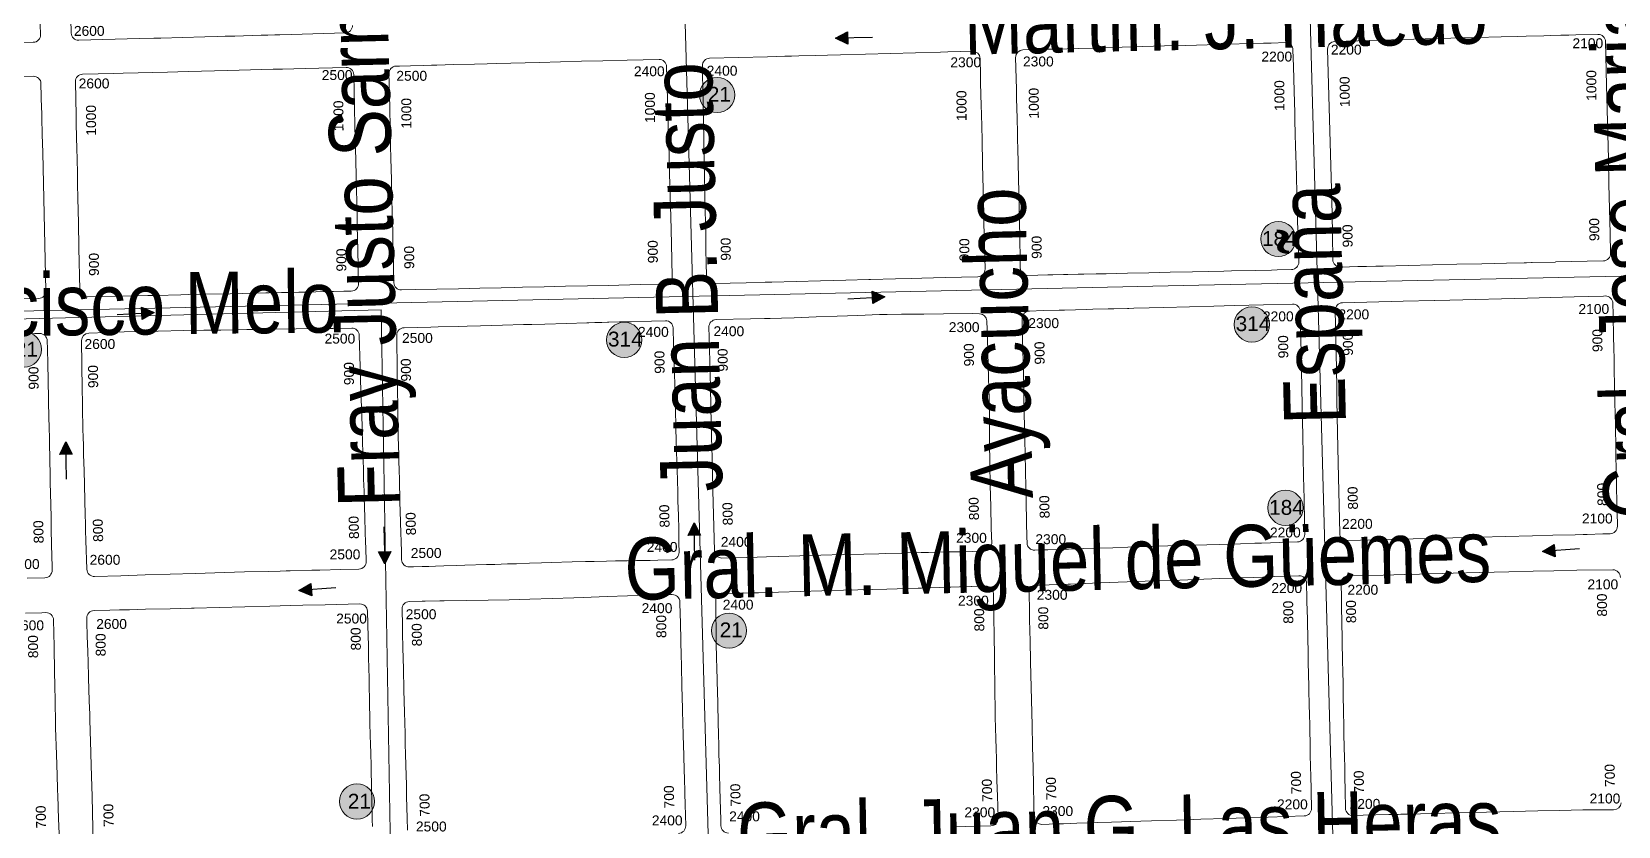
# Model space of a CAD drawing. Header units: millimetres. Extents: x 11558 to 23675, y 49449 to 61482.
# Drawn here: x 18272 to 18914, y 54186 to 54507 of the extents above; entities that cross this region are included whole.
import ezdxf

# ---------------------------------------------------------------- set-up
doc = ezdxf.new("R2010")
doc.units = ezdxf.units.MM
for name, color, linetype in [('0. plano base - nombres calles', 22, 'Continuous'), ('0. Plano Base - PLANO', 254, 'Continuous'), ('0. Plano base - sentido calles', 253, 'Continuous'), ('7. puesta en valor CC la lucila', 212, 'Continuous'), ('numeración', 7, 'Continuous')]:
    doc.layers.add(name, color=color, linetype=linetype)
for name, color, linetype, true_color in [('Linea 184 IDA', 7, 'Continuous', 0x3d3d3d), ('Linea 21 IDA Ramal F', 7, 'Continuous', 0x001861), ('Linea 21 REGRESO Ramal F', 7, 'Continuous', 0x0a47ff), ('Linea 314 REGRESO', 7, 'Continuous', 0xe00000)]:
    doc.layers.add(name, color=color, linetype=linetype, true_color=true_color)
doc.layers.get('7. puesta en valor CC la lucila').off()
doc.styles.get("Standard").update_dxf_attribs({"font": 'arial.ttf'})

# ---------------------------------------------------------------- blocks, each defined once
blk = doc.blocks.new('MANZANAS')
at = {"layer": '0. Plano Base - PLANO', "color": 0, "linetype": 'Continuous', "lineweight": 5}
for points in [[(5638752.48, 6178102.8), (5638747.63, 6178111.78), (5638743.74, 6178118.99), (5638738.89, 6178127.88), (5638711.4, 6178177.34, -0.412692), (5638712.55, 6178181.42), (5638724.62, 6178188.21), (5638748.4, 6178201.4), (5638753.58, 6178204.27), (5638762.48, 6178209.2), (5638771.32, 6178214.08), (5638776.98, 6178217.21), (5638780.25, 6178219.01), (5638786.44, 6178222.43), (5638788.72, 6178223.69), (5638792.4, 6178225.72), (5638795.32, 6178227.33), (5638797.72, 6178228.66), (5638805.6, 6178233.01, -0.414738), (5638809.68, 6178231.83), (5638818.18, 6178216.38), (5638822.9, 6178207.8), (5638832.54, 6178190.27), (5638837.45, 6178181.35), (5638842.23, 6178172.66), (5638847.04, 6178163.91), (5638850.91, 6178156.87, -0.414326), (5638849.73, 6178152.79), (5638843.97, 6178149.63), (5638832.85, 6178143.52), (5638832.71, 6178143.44), (5638824.49, 6178138.92), (5638824.22, 6178138.78), (5638822.54, 6178137.85), (5638821.66, 6178137.37), (5638815.46, 6178133.96), (5638806.64, 6178129.12), (5638797.79, 6178124.25), (5638789.19, 6178119.52), (5638780.57, 6178114.79), (5638771.78, 6178109.96), (5638769.1, 6178108.49), (5638765.77, 6178106.66), (5638762.72, 6178104.98), (5638759.78, 6178103.36), (5638756.57, 6178101.6, -0.416397)], [(5638641.96, 6178041.61), (5638639.97, 6178045.44), (5638636.72, 6178051.36), (5638636.05, 6178052.57), (5638630.21, 6178063.21), (5638624.6, 6178073.43), (5638618.71, 6178084.15), (5638617.2, 6178086.91), (5638615.71, 6178089.62), (5638612.97, 6178094.62), (5638608.98, 6178101.87), (5638607.29, 6178104.97), (5638601.11, 6178116.21, -0.412739), (5638602.29, 6178120.27), (5638607.68, 6178123.27), (5638610.61, 6178124.9), (5638613.72, 6178126.63), (5638622.03, 6178131.24), (5638627.08, 6178134.05), (5638629.52, 6178135.41), (5638637.4, 6178139.78), (5638644.61, 6178143.79), (5638652.29, 6178148.06), (5638659.87, 6178152.27), (5638667.42, 6178156.46), (5638675.12, 6178160.74), (5638682.5, 6178164.84), (5638687.3, 6178167.51), (5638690, 6178169.01), (5638695.04, 6178171.81, -0.414421), (5638699.12, 6178170.64), (5638702.38, 6178164.77), (5638707.19, 6178156.09), (5638711.46, 6178148.4), (5638712.93, 6178145.74), (5638715.58, 6178140.96), (5638718.09, 6178136.45), (5638719.73, 6178133.48), (5638723.91, 6178125.95), (5638724.89, 6178124.19), (5638726.34, 6178121.57), (5638728.18, 6178118.25), (5638732.26, 6178110.9), (5638737.27, 6178101.87), (5638738.73, 6178099.24), (5638740.72, 6178095.66, -0.415779), (5638739.53, 6178091.57), (5638734.5, 6178088.82), (5638732.4, 6178087.67), (5638726.73, 6178084.56), (5638718.31, 6178079.94), (5638715.52, 6178078.42), (5638704.42, 6178072.34), (5638696.47, 6178067.98), (5638689, 6178063.89), (5638681.39, 6178059.72), (5638673.81, 6178055.57), (5638670.29, 6178053.64), (5638665.91, 6178051.24), (5638663.94, 6178050.16), (5638660.28, 6178048.15), (5638658.69, 6178047.29), (5638654.87, 6178045.19), (5638653.15, 6178044.25), (5638646.06, 6178040.37, -0.420682)], [(5638902.99, 6178056.21), (5638900.4, 6178054.77), (5638894.88, 6178051.71), (5638893.41, 6178050.91), (5638890.61, 6178049.36), (5638882.75, 6178045.01), (5638875.51, 6178041.01), (5638865.93, 6178035.71), (5638856.62, 6178030.56), (5638810.02, 6178004.79, -0.415917), (5638805.93, 6178005.98), (5638795.12, 6178025.8), (5638786.44, 6178041.72), (5638780.17, 6178053.2), (5638777.83, 6178057.5), (5638774.06, 6178064.41), (5638762.78, 6178085.09, -0.412531), (5638763.96, 6178089.15), (5638785.46, 6178101.04), (5638785.51, 6178101.07), (5638796.48, 6178107.13), (5638796.53, 6178107.16), (5638801.92, 6178110.14), (5638829.39, 6178125.32), (5638837.66, 6178129.9), (5638845.9, 6178134.46), (5638856.27, 6178140.19), (5638856.98, 6178140.58, -0.416011), (5638861.06, 6178139.39), (5638861.13, 6178139.26), (5638863.15, 6178135.55), (5638867.83, 6178126.97), (5638869.45, 6178123.99), (5638872.13, 6178119.07), (5638873.64, 6178116.3), (5638874.53, 6178114.66), (5638876.35, 6178111.33), (5638880.51, 6178103.7), (5638882.17, 6178100.65), (5638884.88, 6178095.67), (5638889.01, 6178088.09), (5638890.64, 6178085.11), (5638893.05, 6178080.68), (5638895.24, 6178076.66), (5638897.37, 6178072.75), (5638898.7, 6178070.31), (5638900, 6178067.93), (5638901.4, 6178065.37), (5638904.17, 6178060.27, -0.412523)], [(5638628.38, 6178030.6), (5638616.76, 6178024.17), (5638608.55, 6178019.63), (5638604.84, 6178017.57), (5638599.23, 6178014.47), (5638590.44, 6178009.61), (5638589.87, 6178009.29), (5638581.66, 6178004.74), (5638572.7, 6177999.79), (5638564.11, 6177995.03), (5638555.54, 6177990.29), (5638553.15, 6177988.97), (5638546.45, 6177985.26), (5638535.07, 6177978.97, -0.41635), (5638530.98, 6177980.16), (5638530.36, 6177981.3), (5638528.91, 6177983.98), (5638528.02, 6177985.6), (5638526.29, 6177988.78), (5638523.7, 6177993.55), (5638523.22, 6177994.43), (5638520.33, 6177999.75), (5638518.55, 6178003.02), (5638515.48, 6178008.67), (5638510.75, 6178017.37), (5638505.76, 6178026.53), (5638504.57, 6178028.73), (5638501.06, 6178035.18), (5638499.86, 6178037.38), (5638497.98, 6178040.84), (5638496.25, 6178044.01), (5638495.06, 6178046.21), (5638491.71, 6178052.37), (5638490.34, 6178054.88, -0.411961), (5638491.52, 6178058.94), (5638512.02, 6178070.3), (5638518.05, 6178073.64), (5638520.47, 6178074.98), (5638523.09, 6178076.44), (5638528.89, 6178079.65), (5638533.14, 6178082), (5638537.75, 6178084.56), (5638564.28, 6178099.26), (5638573.13, 6178104.16), (5638575.76, 6178105.62), (5638584.43, 6178110.42, -0.415058), (5638588.52, 6178109.25), (5638591.82, 6178103.24), (5638593.32, 6178100.52), (5638597.65, 6178092.65), (5638599.36, 6178089.54), (5638604.28, 6178080.61), (5638609.17, 6178071.71), (5638613.96, 6178063), (5638618.81, 6178054.2), (5638620.56, 6178051.01), (5638629.56, 6178034.67, -0.413544)], [(5638792.43, 6177995.05), (5638779.75, 6177987.96), (5638777.32, 6177986.6), (5638772.3, 6177983.78), (5638764.75, 6177979.56), (5638756.13, 6177974.73), (5638746.71, 6177969.46), (5638732.6, 6177961.55), (5638727.3, 6177958.58), (5638722.23, 6177955.74), (5638716.76, 6177952.68), (5638714.68, 6177951.52), (5638711.61, 6177949.8), (5638708.35, 6177947.98), (5638704.28, 6177945.7), (5638702.62, 6177944.77), (5638699.69, 6177943.13, -0.417061), (5638695.6, 6177944.3), (5638694.5, 6177946.32), (5638691.59, 6177951.63), (5638687.48, 6177959.13), (5638686.56, 6177960.81), (5638682.11, 6177968.95), (5638677.89, 6177976.66), (5638676.2, 6177979.74), (5638675.7, 6177980.65), (5638673.92, 6177983.92), (5638669.57, 6177991.87), (5638667.7, 6177995.27), (5638665.49, 6177999.32), (5638662.59, 6178004.61), (5638660.56, 6178008.32), (5638658.03, 6178012.96), (5638656.17, 6178016.35), (5638652.21, 6178023.59), (5638652.08, 6178023.83, -0.412765), (5638653.26, 6178027.89), (5638658.07, 6178030.56), (5638663.76, 6178033.71), (5638665.62, 6178034.74), (5638673.41, 6178039.05), (5638675.68, 6178040.31), (5638681.1, 6178043.31), (5638683.09, 6178044.41), (5638687.96, 6178047.11), (5638688.37, 6178047.33), (5638690.19, 6178048.34), (5638695.65, 6178051.37), (5638700.79, 6178054.21), (5638709.82, 6178059.21), (5638718.49, 6178064.02), (5638725.76, 6178068.04), (5638746.32, 6178079.42, -0.415989), (5638750.4, 6178078.24), (5638758.59, 6178063.23), (5638761.49, 6178057.92), (5638765.53, 6178050.53), (5638768.33, 6178045.39), (5638769.9, 6178042.52), (5638772.01, 6178038.66), (5638774.25, 6178034.55), (5638778.37, 6178027.01), (5638778.73, 6178026.34), (5638782.32, 6178019.76), (5638782.55, 6178019.34), (5638784.45, 6178015.86), (5638786.76, 6178011.63), (5638787.4, 6178010.46), (5638793.59, 6177999.11, -0.411051)], [(5638477.63, 6178047.95), (5638483.96, 6178036.53), (5638489.6, 6178026.36), (5638491.15, 6178023.56), (5638495.06, 6178016.52), (5638501.24, 6178005.38), (5638507.05, 6177994.9), (5638512.37, 6177985.3), (5638518.78, 6177973.74, -0.415677), (5638517.6, 6177969.66), (5638508.87, 6177964.88), (5638497.43, 6177958.61), (5638490.05, 6177954.56), (5638482.35, 6177950.34), (5638474.71, 6177946.16), (5638467.08, 6177941.98), (5638464.31, 6177940.46), (5638459.53, 6177937.84), (5638451.88, 6177933.65), (5638448.31, 6177931.69), (5638444.34, 6177929.51), (5638436.73, 6177925.35), (5638429.27, 6177921.26), (5638424.17, 6177918.46, -0.413686), (5638420.1, 6177919.65), (5638418, 6177923.47), (5638416.41, 6177926.35), (5638414.72, 6177929.42), (5638413.73, 6177931.22), (5638412.57, 6177933.32), (5638409.99, 6177938.02), (5638408.35, 6177941), (5638405.96, 6177945.33), (5638404.17, 6177948.58), (5638400.02, 6177956.14), (5638395.93, 6177963.57), (5638393.4, 6177968.17), (5638391.7, 6177971.25), (5638388.28, 6177977.48), (5638387.62, 6177978.67), (5638386.09, 6177981.45), (5638383.58, 6177986.01), (5638381.08, 6177990.56), (5638379.38, 6177993.65, -0.413658), (5638380.56, 6177997.72), (5638381.74, 6177998.38), (5638385.63, 6178000.52), (5638390.22, 6178003.06), (5638393.12, 6178004.66), (5638394.96, 6178005.68), (5638400.86, 6178008.94), (5638408.22, 6178013.01), (5638412.76, 6178015.52), (5638416.03, 6178017.33), (5638431.28, 6178025.76), (5638438.68, 6178029.85), (5638446.15, 6178033.98), (5638453.73, 6178038.17), (5638462.26, 6178042.88), (5638473.55, 6178049.12, -0.413821)], [(5638681.86, 6177933.43), (5638673.6, 6177928.88), (5638669.09, 6177926.4), (5638662.06, 6177922.52), (5638659.41, 6177921.06), (5638654.36, 6177918.28), (5638654.25, 6177918.22), (5638646.83, 6177914.13), (5638644.41, 6177912.8), (5638639.18, 6177909.91), (5638631.81, 6177905.82), (5638623.96, 6177901.45), (5638616.57, 6177897.33), (5638608.85, 6177893.03), (5638604.76, 6177890.76), (5638601.48, 6177888.94), (5638597.83, 6177886.92), (5638589.02, 6177882.04, -0.415198), (5638584.94, 6177883.22), (5638573.21, 6177904.58), (5638569.6, 6177911.14), (5638569.34, 6177911.6), (5638566.48, 6177916.79), (5638565.13, 6177919.23), (5638557.06, 6177933.85), (5638556.95, 6177934.05), (5638552.86, 6177941.46), (5638550.88, 6177945.05), (5638549.15, 6177948.18), (5638548.46, 6177949.44), (5638545.24, 6177955.27), (5638541.33, 6177962.34, -0.414921), (5638542.52, 6177966.42), (5638554.65, 6177973.08), (5638559.72, 6177975.87), (5638561.43, 6177976.82), (5638561.7, 6177976.97), (5638565.72, 6177979.18), (5638570.14, 6177981.62), (5638577.91, 6177986.02), (5638585.27, 6177990.2), (5638592.6, 6177994.37), (5638600.23, 6177998.69), (5638602.88, 6178000.13), (5638607.97, 6178002.87), (5638615.99, 6178007.14), (5638623, 6178010.88), (5638633.29, 6178016.37), (5638635.81, 6178017.59), (5638635.89, 6178017.63, -0.397396), (5638639.82, 6178016.4), (5638639.84, 6178016.36), (5638643.18, 6178010.41), (5638646.12, 6178005.18), (5638651.03, 6177996.43), (5638655.17, 6177988.83), (5638659.27, 6177981.2), (5638663.36, 6177973.59), (5638667.53, 6177965.84), (5638671.71, 6177958.06), (5638675.82, 6177950.57), (5638680.05, 6177942.92), (5638683.04, 6177937.51, -0.414442)], [(5638308.75, 6177858.64), (5638300.71, 6177873.37), (5638300.65, 6177873.47), (5638295.8, 6177882.34), (5638291.05, 6177891.03), (5638288.31, 6177896.04), (5638286.29, 6177899.75), (5638283.34, 6177905.13), (5638281.53, 6177908.46), (5638276.67, 6177917.35), (5638275, 6177920.41), (5638268.47, 6177932.35, -0.412816), (5638269.65, 6177936.42), (5638280.65, 6177942.5), (5638283.92, 6177944.31), (5638289.3, 6177947.28), (5638299.63, 6177952.99), (5638307.02, 6177957.08), (5638321.04, 6177964.83), (5638337.03, 6177973.66), (5638340.3, 6177975.47), (5638348.36, 6177979.92), (5638362.85, 6177987.94, -0.414482), (5638366.93, 6177986.76), (5638373.64, 6177974.6), (5638379.64, 6177963.68), (5638381.2, 6177960.84), (5638389.16, 6177946.34), (5638391.92, 6177941.31), (5638392.54, 6177940.16), (5638394.64, 6177936.34), (5638396.83, 6177932.35), (5638398.27, 6177929.72), (5638399.02, 6177928.35), (5638399.42, 6177927.62), (5638400.37, 6177925.88), (5638400.72, 6177925.26), (5638404.65, 6177918.1), (5638407.56, 6177912.78, -0.41432), (5638406.37, 6177908.71), (5638403.75, 6177907.27), (5638400.04, 6177905.24), (5638399.9, 6177905.16), (5638399.17, 6177904.76), (5638398.92, 6177904.63), (5638396.62, 6177903.37), (5638390.98, 6177900.27), (5638389.64, 6177899.54), (5638387.77, 6177898.52), (5638384.58, 6177896.77), (5638381.62, 6177895.15), (5638377.22, 6177892.73), (5638376.11, 6177892.13), (5638363.49, 6177885.21), (5638354.75, 6177880.42), (5638348.75, 6177877.14), (5638345.97, 6177875.62), (5638337.1, 6177870.75), (5638334.29, 6177869.21), (5638329.1, 6177866.37), (5638328.51, 6177866.04), (5638312.83, 6177857.45, -0.414503)], [(5638749.27, 6177847.29), (5638747.58, 6177850.36), (5638746.74, 6177851.88), (5638743.22, 6177858.3), (5638742.13, 6177860.28), (5638740.41, 6177863.42), (5638739.58, 6177864.93), (5638735.58, 6177872.22), (5638735.43, 6177872.48), (5638731.46, 6177879.72), (5638719.03, 6177902.38), (5638714.86, 6177909.96), (5638713.17, 6177913.04), (5638710.69, 6177917.56), (5638709.14, 6177920.39), (5638705.64, 6177926.77, -0.410282), (5638706.79, 6177930.83), (5638708.54, 6177931.82), (5638711.39, 6177933.44), (5638715.6, 6177935.82), (5638718.01, 6177937.19), (5638718.86, 6177937.67), (5638724.2, 6177940.69), (5638726.55, 6177942.02), (5638732.48, 6177945.38), (5638738.82, 6177948.98), (5638745.07, 6177952.52), (5638754.45, 6177957.83), (5638762.96, 6177962.65), (5638771.42, 6177967.44), (5638776.32, 6177970.22), (5638779.09, 6177971.79), (5638783.16, 6177974.09), (5638786.46, 6177975.96), (5638790.52, 6177978.27), (5638799.21, 6177983.17, -0.418034), (5638803.32, 6177982), (5638806.31, 6177976.53), (5638806.88, 6177975.49), (5638810.33, 6177969.19), (5638810.65, 6177968.61), (5638814.22, 6177962.08), (5638814.59, 6177961.42), (5638816.24, 6177958.4), (5638818.73, 6177953.85), (5638823.31, 6177945.49), (5638827.73, 6177937.41), (5638828.07, 6177936.79), (5638831.65, 6177930.24), (5638832.05, 6177929.51), (5638832.45, 6177928.79), (5638833.94, 6177926.07), (5638836.25, 6177921.84), (5638839.38, 6177916.12), (5638840.44, 6177914.19), (5638847.06, 6177902.09, -0.411066), (5638845.89, 6177898.04), (5638839.58, 6177894.49), (5638833.13, 6177890.88), (5638825.46, 6177886.58), (5638818.21, 6177882.51), (5638809.46, 6177877.6), (5638806.83, 6177876.13), (5638800.83, 6177872.76), (5638792.02, 6177867.81), (5638784.5, 6177863.6), (5638781.39, 6177861.85), (5638777.87, 6177859.88), (5638773.1, 6177857.2), (5638765.65, 6177853.02), (5638760.99, 6177850.41), (5638760.88, 6177850.35), (5638758.52, 6177849.02), (5638753.37, 6177846.13, -0.415933)], [(5638480.03, 6177821.39), (5638478.58, 6177820.58, -0.415013), (5638474.49, 6177821.74), (5638472.87, 6177824.66), (5638467.21, 6177834.83), (5638467.05, 6177835.12), (5638463.04, 6177842.33), (5638458.78, 6177850.01), (5638456.85, 6177853.47), (5638455.19, 6177856.46), (5638454.6, 6177857.52), (5638453.98, 6177858.63), (5638453.9, 6177858.78), (5638450.33, 6177865.21), (5638446.08, 6177873.11), (5638443.68, 6177877.57), (5638442.17, 6177880.39), (5638438.15, 6177887.87), (5638435.58, 6177892.66), (5638435.08, 6177893.59), (5638433.81, 6177895.93), (5638430.9, 6177901.34, -0.411419), (5638432.11, 6177905.39), (5638441.65, 6177910.63), (5638444.22, 6177912.04), (5638451.41, 6177916.02), (5638454.52, 6177917.74), (5638459.13, 6177920.3), (5638466.94, 6177924.64), (5638474.41, 6177928.78), (5638477.12, 6177930.29), (5638477.32, 6177930.4), (5638481.95, 6177932.97), (5638489.6, 6177937.21), (5638496.75, 6177941.18), (5638497.43, 6177941.56), (5638499.63, 6177942.78), (5638502.05, 6177944.12), (5638504.06, 6177945.23), (5638504.56, 6177945.51), (5638508.29, 6177947.58), (5638509.1, 6177948.03), (5638509.29, 6177948.14), (5638512.39, 6177949.85), (5638519.57, 6177953.84), (5638524.55, 6177956.61, -0.413908), (5638528.63, 6177955.44), (5638531.88, 6177949.6), (5638533.37, 6177946.93), (5638535.84, 6177942.48), (5638537.33, 6177939.81), (5638540.09, 6177934.83), (5638541.51, 6177932.28), (5638544.33, 6177927.22), (5638548.39, 6177919.93), (5638552.91, 6177911.78), (5638556.86, 6177904.7), (5638558.29, 6177902.12), (5638561.15, 6177896.97), (5638562.64, 6177894.29), (5638565.43, 6177889.29), (5638568.23, 6177884.13), (5638570.76, 6177879.46), (5638572.59, 6177876.07, -0.413657), (5638571.39, 6177872.01), (5638566.41, 6177869.3), (5638563.75, 6177867.86), (5638558.88, 6177865.22), (5638555.54, 6177863.4), (5638551.34, 6177861.12), (5638548.24, 6177859.43), (5638543.81, 6177857.03), (5638540.78, 6177855.36), (5638536.06, 6177852.74), (5638528.61, 6177848.58), (5638525.18, 6177846.65), (5638520.94, 6177844.28), (5638516.4, 6177841.74), (5638513.25, 6177839.98), (5638508.7, 6177837.43), (5638505.87, 6177835.85), (5638498.18, 6177831.55), (5638495.39, 6177829.99), (5638490.8, 6177827.42), (5638487.84, 6177825.76), (5638485.43, 6177824.41), (5638483.17, 6177823.15)], [(5638460.91, 6177810.48), (5638454.44, 6177806.9), (5638447.07, 6177802.83), (5638444.24, 6177801.27), (5638436.57, 6177797.03), (5638435.1, 6177796.22), (5638433.04, 6177795.08), (5638428.91, 6177792.79), (5638420.36, 6177788.06), (5638402.96, 6177778.35), (5638394.21, 6177773.47), (5638385.39, 6177768.54), (5638376.77, 6177763.73), (5638367.46, 6177758.54, -0.413656), (5638363.38, 6177759.69), (5638357.66, 6177769.89), (5638355.71, 6177773.36), (5638354.34, 6177775.8), (5638354.31, 6177775.86), (5638352.64, 6177778.84), (5638349.77, 6177784), (5638346.77, 6177789.46), (5638343.93, 6177794.63), (5638340.88, 6177800.16), (5638340.19, 6177801.43), (5638338.44, 6177804.61), (5638338.09, 6177805.24), (5638332.42, 6177815.56), (5638330.74, 6177818.63), (5638328.17, 6177823.34), (5638318.89, 6177840.68, -0.407099), (5638320.05, 6177844.7), (5638332.56, 6177851.8), (5638344.56, 6177858.36), (5638353.7, 6177863.32), (5638360.86, 6177867.2), (5638366.84, 6177870.42), (5638376.06, 6177875.39), (5638376.34, 6177875.54), (5638381.03, 6177878.07), (5638384.33, 6177879.84), (5638393.66, 6177884.87), (5638401.28, 6177888.98), (5638406.71, 6177891.9), (5638413.41, 6177895.51, -0.409475), (5638417.45, 6177894.33), (5638423.62, 6177883.3), (5638424.28, 6177882.12), (5638424.7, 6177881.37), (5638425.22, 6177880.44), (5638426.51, 6177878.13), (5638429.49, 6177872.81), (5638430.67, 6177870.69), (5638431.08, 6177869.96), (5638435.55, 6177861.98), (5638439.19, 6177855.47), (5638439.84, 6177854.31), (5638444.09, 6177846.7), (5638445.86, 6177843.55), (5638448.24, 6177839.29), (5638449.42, 6177837.19), (5638453.4, 6177830.07), (5638456.31, 6177824.86), (5638458.31, 6177821.29), (5638459.39, 6177819.36), (5638462.07, 6177814.57, -0.41573)]]:
    blk.add_lwpolyline(points, format="xyb", close=True, dxfattribs=at)
for points in [[(5638357.31, 6178004.2, -0.413418), (5638356.14, 6178000.12), (5638337.18, 6177989.6), (5638333, 6177987.28), (5638331.3, 6177986.34), (5638328.77, 6177984.93), (5638327.53, 6177984.24), (5638326.41, 6177983.62), (5638317.14, 6177978.48), (5638313.68, 6177976.56), (5638310.83, 6177974.97), (5638306.47, 6177972.55), (5638298.56, 6177968.16), (5638290.91, 6177963.92), (5638288.45, 6177962.55), (5638283.31, 6177959.7), (5638261.96, 6177947.85, -0.414145), (5638257.88, 6177949.01), (5638252.17, 6177959.29)], [(5638957.02, 6177961.79, -0.400902), (5638955.68, 6177957.86), (5638944.64, 6177952.13), (5638936.34, 6177947.55), (5638928.73, 6177943.36), (5638920, 6177938.55), (5638910.58, 6177933.36), (5638890.95, 6177922.54), (5638883.45, 6177918.4), (5638880.24, 6177916.64), (5638879.3, 6177916.12), (5638875.98, 6177914.29), (5638866.84, 6177909.25), (5638863.28, 6177907.29, -0.415779), (5638859.2, 6177908.49), (5638858.49, 6177909.79), (5638856.57, 6177913.31), (5638852.37, 6177921.03), (5638852, 6177921.72), (5638848.6, 6177927.97), (5638848.16, 6177928.77), (5638844.11, 6177936.22), (5638839.74, 6177944.25), (5638838.12, 6177947.22), (5638837.43, 6177948.49), (5638835.35, 6177952.32), (5638832.63, 6177957.32), (5638830.95, 6177960.4), (5638826.89, 6177967.86), (5638822.8, 6177975.38), (5638820.81, 6177979.04), (5638818.54, 6177983.21), (5638815.78, 6177988.28, -0.412482), (5638816.96, 6177992.34), (5638823.11, 6177995.73), (5638829.31, 6177999.15), (5638836.86, 6178003.32), (5638842.15, 6178006.24), (5638844.51, 6178007.55), (5638850.16, 6178010.66), (5638854.08, 6178012.83), (5638863.38, 6178017.96), (5638873.71, 6178023.66), (5638882.39, 6178028.45), (5638889.7, 6178032.49), (5638897.77, 6178036.94), (5638910.69, 6178043.8, -0.42318), (5638914.79, 6178042.48)], [(5638215.61, 6177988.52, -0.738947), (5638221.23, 6177989.65), (5638223.7, 6177985.11), (5638229.87, 6177973.74), (5638235.19, 6177964.01), (5638236.4, 6177961.85), (5638239.7, 6177955.95), (5638241.14, 6177953.41), (5638247.18, 6177942.77, -0.417667), (5638246.02, 6177938.66), (5638237.19, 6177933.78)], [(5638242.29, 6177920.91), (5638252.34, 6177926.5, -0.415455), (5638256.43, 6177925.33), (5638261.44, 6177916.25), (5638261.9, 6177915.41), (5638261.93, 6177915.35), (5638263.77, 6177912.02), (5638265.72, 6177908.49), (5638266.4, 6177907.24), (5638269.88, 6177900.94), (5638296.82, 6177851.91, -0.416364), (5638295.62, 6177847.82), (5638277, 6177837.77)], [(5638642.57, 6177784.65, -0.413228), (5638638.5, 6177785.83), (5638637.89, 6177786.94), (5638637.32, 6177787.97), (5638635.32, 6177791.58), (5638631.19, 6177799.06), (5638628.32, 6177804.24), (5638627.02, 6177806.61), (5638624.6, 6177810.97), (5638622.82, 6177814.19), (5638620.6, 6177818.21), (5638620.24, 6177818.87), (5638618.65, 6177821.74), (5638614.42, 6177829.42), (5638610.3, 6177836.91), (5638607.39, 6177842.19), (5638606.06, 6177844.6), (5638602.57, 6177851.02), (5638602.35, 6177851.42), (5638601.03, 6177853.85), (5638599.53, 6177856.6), (5638598.12, 6177859.23), (5638597.69, 6177860.02), (5638595.99, 6177863.2), (5638595.54, 6177864.04), (5638594.79, 6177865.44, -0.412234), (5638595.99, 6177869.49), (5638597.27, 6177870.18), (5638601.14, 6177872.3), (5638606.69, 6177875.37), (5638608.53, 6177876.4), (5638615.6, 6177880.33), (5638630.98, 6177888.89), (5638634.02, 6177890.58), (5638638.63, 6177893.14), (5638653.87, 6177901.62), (5638657.61, 6177903.7), (5638661.45, 6177905.84), (5638665, 6177907.81), (5638666.14, 6177908.45), (5638668.79, 6177909.92), (5638676.05, 6177913.96), (5638676.55, 6177914.24), (5638679.57, 6177915.92), (5638683.7, 6177918.22), (5638683.79, 6177918.27), (5638688.88, 6177921.1, -0.417977), (5638692.98, 6177919.9), (5638698.4, 6177909.87), (5638700.18, 6177906.56), (5638701.65, 6177903.83), (5638704.4, 6177898.73), (5638708.34, 6177891.39), (5638708.97, 6177890.22), (5638712.5, 6177883.65), (5638714.31, 6177880.26), (5638716.67, 6177875.88), (5638720.82, 6177868.33), (5638722.87, 6177864.66), (5638724.8, 6177861.2), (5638724.89, 6177861.04), (5638726.37, 6177858.38), (5638728.99, 6177853.68), (5638732.24, 6177847.84), (5638734.09, 6177844.52), (5638736.49, 6177840.22, -0.415082), (5638735.32, 6177836.13), (5638729.98, 6177833.18), (5638722.94, 6177829.28)], [(5638526.98, 6177725.87), (5638524.64, 6177730.1), (5638520.36, 6177737.84), (5638518.04, 6177742.03), (5638516.3, 6177745.17), (5638512.17, 6177752.66), (5638510.06, 6177756.46), (5638508.04, 6177760.12), (5638503.89, 6177767.63), (5638499.6, 6177775.43), (5638495.43, 6177783.02), (5638491.36, 6177790.42), (5638488.52, 6177795.6), (5638486.99, 6177798.38), (5638483.83, 6177804.13, -0.413313), (5638485.01, 6177808.2), (5638489.58, 6177810.73), (5638490.52, 6177811.25), (5638490.64, 6177811.31), (5638495.75, 6177814.15), (5638497.38, 6177814.96), (5638513.07, 6177823.36), (5638520.52, 6177827.45), (5638527.83, 6177831.47), (5638535.67, 6177835.89), (5638543.25, 6177840.19), (5638546.61, 6177842.09), (5638555.05, 6177846.88), (5638569.4, 6177854.94), (5638570.95, 6177855.79), (5638574.26, 6177857.61), (5638577.47, 6177859.37), (5638578.04, 6177859.68, -0.413812), (5638582.11, 6177858.5), (5638582.43, 6177857.92), (5638586.28, 6177850.9), (5638592.83, 6177838.99), (5638594.14, 6177836.62), (5638595.47, 6177834.19), (5638597.7, 6177830.14), (5638601.55, 6177823.15), (5638602.1, 6177822.15), (5638602.25, 6177821.89), (5638603.25, 6177820.09), (5638605.81, 6177815.48), (5638607.95, 6177811.63), (5638608.31, 6177810.97), (5638609.97, 6177807.97), (5638612.22, 6177803.93), (5638612.62, 6177803.21), (5638614.55, 6177799.73), (5638617.08, 6177795.17), (5638618.77, 6177792.12), (5638620.2, 6177789.55), (5638621.05, 6177788.01), (5638621.75, 6177786.75), (5638625.89, 6177779.3, -0.412339), (5638624.73, 6177775.23)], [(5638294.96, 6177831.26), (5638300.8, 6177834.47), (5638302.55, 6177835.43, -0.414931), (5638306.63, 6177834.24), (5638308.18, 6177831.4), (5638311.15, 6177825.98), (5638314.22, 6177820.35), (5638321.8, 6177806.49), (5638323.03, 6177804.24), (5638325.9, 6177798.98), (5638330.08, 6177791.34), (5638332.2, 6177787.46), (5638334.07, 6177784.05), (5638338.35, 6177776.21), (5638340.87, 6177771.6), (5638342.5, 6177768.61), (5638346.8, 6177760.75), (5638347.68, 6177759.14), (5638351.09, 6177752.9, -0.412467), (5638349.91, 6177748.84), (5638343.68, 6177745.38)], [(5638416.93, 6177662.28), (5638407.64, 6177679.17), (5638403.6, 6177686.41), (5638399.23, 6177694.23), (5638396.51, 6177699.11), (5638395.03, 6177701.75), (5638392.2, 6177706.83), (5638391.46, 6177708.15), (5638388.74, 6177713.03), (5638384.24, 6177721.08), (5638383.85, 6177721.78), (5638378.86, 6177730.72), (5638377.74, 6177732.72), (5638375.8, 6177736.19), (5638373.49, 6177740.34), (5638372.49, 6177742.13, -0.415595), (5638373.66, 6177746.21), (5638379.25, 6177749.3), (5638382.69, 6177751.2), (5638386.22, 6177753.15), (5638389.13, 6177754.76), (5638391.87, 6177756.27), (5638400.54, 6177761.06), (5638408.16, 6177765.27), (5638409.12, 6177765.8), (5638417.91, 6177770.65), (5638427, 6177775.67), (5638435.81, 6177780.54), (5638443.13, 6177784.58), (5638447.48, 6177786.98), (5638455.41, 6177791.36), (5638467.74, 6177798.14, -0.412375), (5638471.81, 6177796.98), (5638476.97, 6177787.72), (5638478.32, 6177785.25), (5638478.38, 6177785.15), (5638479.39, 6177783.28), (5638480.13, 6177781.93), (5638483.69, 6177775.38), (5638484.09, 6177774.65), (5638484.98, 6177773.01), (5638485.36, 6177772.31), (5638485.88, 6177771.36), (5638489.5, 6177764.72), (5638492.91, 6177758.45), (5638493.66, 6177757.07), (5638497.86, 6177749.45), (5638499.25, 6177746.93), (5638502.06, 6177741.82), (5638506.42, 6177733.92), (5638511.08, 6177725.46), (5638512.42, 6177723.03), (5638513.73, 6177720.65)], [(5638349.52, 6177732.49), (5638355.3, 6177735.7), (5638356.79, 6177736.53, -0.416638), (5638360.89, 6177735.35), (5638366.05, 6177725.86), (5638366.5, 6177725.03), (5638366.77, 6177724.54), (5638370.19, 6177718.24), (5638374.25, 6177710.75), (5638374.5, 6177710.3), (5638375.56, 6177708.34), (5638378.61, 6177702.72), (5638378.76, 6177702.46), (5638381.69, 6177697.06), (5638386.97, 6177687.67), (5638391.09, 6177680.33), (5638393.78, 6177675.53), (5638395.39, 6177672.68), (5638397.18, 6177669.49), (5638397.59, 6177668.75), (5638399.67, 6177665.05), (5638404.27, 6177656.92)]]:
    blk.add_lwpolyline(points, format="xyb", dxfattribs=at)
blk.add_lwpolyline([(5638580.2, 6177891.8), (5638580.2, 6177891.8)], close=True, dxfattribs=at)
blk = doc.blocks.new('21 azul')
at = {"layer": 'Linea 21 IDA Ramal F', "lineweight": 211, "true_color": 0xededed}
h = blk.add_hatch(color=7, dxfattribs=at)
h.dxf.hatch_style = 1
edge = h.paths.add_edge_path()
edge.add_arc((0, 0), 7.11, 0, 360)
at = {"layer": 'Linea 21 IDA Ramal F', "lineweight": 9}
blk.add_circle((0, 0), 7.11, dxfattribs=at)
at = {"layer": 'Linea 21 IDA Ramal F', "lineweight": 211, "insert": (-3.78, 3.29), "char_height": 6, "attachment_point": 1}
blk.add_mtext_dynamic_manual_height_columns('21', width=8.5711, gutter_width=12.5, heights=[0], dxfattribs=at)
blk = doc.blocks.new('21 regreso')
at = {"layer": 'Linea 21 REGRESO Ramal F', "lineweight": 211, "true_color": 0xededed}
h = blk.add_hatch(color=7, dxfattribs=at)
h.dxf.hatch_style = 1
edge = h.paths.add_edge_path()
edge.add_arc((0, 0), 7.11, 0, 360)
at = {"layer": 'Linea 21 REGRESO Ramal F', "lineweight": 9}
blk.add_circle((0, 0), 7.11, dxfattribs=at)
at = {"layer": 'Linea 21 REGRESO Ramal F', "lineweight": 15, "insert": (-3.69, 3.1), "char_height": 6, "attachment_point": 1}
blk.add_mtext_dynamic_manual_height_columns('21', width=6.2012, gutter_width=12.5, heights=[0], dxfattribs=at)
blk = doc.blocks.new('184 ida')
at = {"layer": 'Linea 184 IDA', "lineweight": 211, "true_color": 0xededed}
h = blk.add_hatch(color=7, dxfattribs=at)
h.dxf.hatch_style = 1
edge = h.paths.add_edge_path()
edge.add_arc((0, 0), 7.11, 0, 360)
at = {"layer": 'Linea 184 IDA', "lineweight": 9}
blk.add_circle((0, 0), 7.11, dxfattribs=at)
at = {"layer": 'Linea 184 IDA', "lineweight": 15, "insert": (-6.6, 3.17), "char_height": 6, "attachment_point": 1}
blk.add_mtext_dynamic_manual_height_columns('184', width=16.4579, gutter_width=12.5, heights=[0], dxfattribs=at)
blk = doc.blocks.new('314 vuelta')
at = {"layer": 'Linea 314 REGRESO', "lineweight": 211, "true_color": 0xededed}
h = blk.add_hatch(color=7, dxfattribs=at)
h.dxf.hatch_style = 1
edge = h.paths.add_edge_path()
edge.add_arc((0, 0), 7.11, 0, 360)
at = {"layer": 'Linea 314 REGRESO', "lineweight": 9}
blk.add_circle((0, 0), 7.11, dxfattribs=at)
at = {"layer": 'Linea 314 REGRESO', "lineweight": 211, "insert": (-6.55, 3.33), "char_height": 6, "attachment_point": 1}
blk.add_mtext_dynamic_manual_height_columns('314', width=8.0914, gutter_width=12.5, heights=[0], dxfattribs=at)

msp = doc.modelspace()

# ---------------------------------------------------------------- hatches: boundary and pattern name
at = {"layer": '0. Plano base - sentido calles', "linetype": 'Continuous', "lineweight": 25, "ltscale": 2, "true_color": 0x1a1a1a}
h = msp.add_hatch(color=250, dxfattribs=at)
h.dxf.hatch_style = 1
h.paths.add_polyline_path([(18597.15, 54503.95), (18602.19, 54501.53), (18602.15, 54504.03)])
h.paths.add_polyline_path([(18597.15, 54503.95), (18602.15, 54504.03), (18602.1, 54506.53)])
h = msp.add_hatch(color=250, dxfattribs=at)
h.dxf.hatch_style = 1
h.paths.add_polyline_path([(18617.11, 54399.52), (18611.98, 54401.74), (18612.12, 54399.24)])
h.paths.add_polyline_path([(18617.11, 54399.52), (18612.12, 54399.24), (18612.26, 54396.75)])
h = msp.add_hatch(color=250, dxfattribs=at)
h.dxf.hatch_style = 1
h.paths.add_polyline_path([(18321.89, 54393.1), (18316.76, 54395.32), (18316.9, 54392.82)])
h.paths.add_polyline_path([(18321.89, 54393.1), (18316.9, 54392.82), (18317.03, 54390.33)])
h = msp.add_hatch(color=250, dxfattribs=at)
h.dxf.hatch_style = 1
h.paths.add_polyline_path([(18286.14, 54340.84), (18283.75, 54335.78), (18286.25, 54335.84)])
h.paths.add_polyline_path([(18286.14, 54340.84), (18286.25, 54335.84), (18288.75, 54335.89)])
h = msp.add_hatch(color=250, dxfattribs=at)
h.dxf.hatch_style = 1
h.paths.add_polyline_path([(18540.07, 54308.09), (18537.68, 54303.03), (18540.18, 54303.09)])
h.paths.add_polyline_path([(18540.07, 54308.09), (18540.18, 54303.09), (18542.68, 54303.14)])
h = msp.add_hatch(color=250, dxfattribs=at)
h.dxf.hatch_style = 1
h.paths.add_polyline_path([(18415.07, 54291.54), (18417.46, 54296.6), (18414.96, 54296.54)])
h.paths.add_polyline_path([(18415.07, 54291.54), (18414.96, 54296.54), (18412.46, 54296.49)])
h = msp.add_hatch(color=250, dxfattribs=at)
h.dxf.hatch_style = 1
h.paths.add_polyline_path([(18882.86, 54296.59), (18888.02, 54294.45), (18887.84, 54296.95)])
h.paths.add_polyline_path([(18882.86, 54296.59), (18887.84, 54296.95), (18887.66, 54299.44)])
h = msp.add_hatch(color=250, dxfattribs=at)
h.dxf.hatch_style = 1
h.paths.add_polyline_path([(18380.37, 54280.82), (18385.54, 54278.69), (18385.36, 54281.18)])
h.paths.add_polyline_path([(18380.37, 54280.82), (18385.36, 54281.18), (18385.18, 54283.67)])

# ---------------------------------------------------------------- linework, layer by layer
at = {"layer": '0. Plano base - sentido calles', "color": 250, "linetype": 'Continuous', "lineweight": 25, "ltscale": 2, "true_color": 0x1a1a1a}
for points in [[(18612.14, 54504.2), (18597.15, 54503.95), (18602.1, 54506.53), (18602.19, 54501.53), (18597.15, 54503.95)], [(18602.14, 54398.69), (18617.11, 54399.52), (18612.26, 54396.75), (18611.98, 54401.74), (18617.11, 54399.52)], [(18306.91, 54392.27), (18321.89, 54393.1), (18317.03, 54390.33), (18316.76, 54395.32), (18321.89, 54393.1)], [(18286.47, 54325.84), (18286.14, 54340.84), (18288.75, 54335.89), (18283.75, 54335.78), (18286.14, 54340.84)], [(18414.74, 54306.54), (18415.07, 54291.54), (18412.46, 54296.49), (18417.46, 54296.6), (18415.07, 54291.54)], [(18540.4, 54293.09), (18540.07, 54308.09), (18542.68, 54303.14), (18537.68, 54303.03), (18540.07, 54308.09)], [(18897.82, 54297.67), (18882.86, 54296.59), (18887.66, 54299.44), (18888.02, 54294.45), (18882.86, 54296.59)], [(18395.33, 54281.9), (18380.37, 54280.82), (18385.18, 54283.67), (18385.54, 54278.69), (18380.37, 54280.82)]]:
    msp.add_lwpolyline(points, dxfattribs=at)
at = {"layer": 'Linea 184 IDA', "lineweight": 15}
msp.add_lwpolyline([(16878.08, 55675.73), (16878.08, 55675.73), (17560.61, 55699.89), (18038.89, 55717.75), (18690.12, 55742.26), (19230.3, 55762.91), (19236.52, 55614.09), (19251.64, 55253.73), (19262.26, 55226.04), (19274.53, 55208.74), (19283.65, 54973.8), (19287.89, 54757.11), (19014.44, 54750.37), (18782.58, 54745.19), (18798.61, 54167.16), (18802.28, 53937.09), (19426.76, 53949.15), (19593.58, 53953.2), (19584.37, 53851.92), (19560.85, 53617.56), (19560.94, 53604.07), (19532.14, 53324.74)], dxfattribs=at)
at = {"layer": 'Linea 21 IDA Ramal F', "lineweight": 15}
msp.add_lwpolyline([(19562.13, 53371.55), (19621.52, 53946.06), (19625.4, 53955.63), (19767.33, 53958.9), (19770.79, 54073.68), (19635.35, 54071.36), (19585.14, 54090.3), (18810.43, 54075.61), (18549.02, 54068.43), (18529.95, 54738.19), (17132.56, 54699.44), (17130.04, 54812.7), (17036.25, 54809.78), (17066.66, 55023.36), (17072.07, 55096.53), (17078.98, 55194.89), (16604.74, 55179.32), (16699.03, 55011.97)], dxfattribs=at)
at = {"layer": 'Linea 21 REGRESO Ramal F', "lineweight": 15}
msp.add_lwpolyline([(16704.59, 55013.26), (16659.56, 55094.15), (17045.58, 55106.03), (17041.05, 55023.54), (17033.93, 55006.08), (17015.2, 54852.19), (16981.3, 54592.64), (16973.9, 54538.11), (16963.83, 54462.83), (16949.99, 54357.61), (16963.05, 54357.46), (18413.63, 54394.21), (18421.72, 53925.48), (19586.03, 53947.52), (19577.4, 53852.59), (19553.85, 53617.89), (19553.93, 53604.41), (19525.18, 53325.45)], dxfattribs=at)
at = {"layer": 'Linea 314 REGRESO', "lineweight": 15}
msp.add_lwpolyline([(19641.72, 54423.29), (18737.66, 54404.1), (17778.19, 54382.83), (17328.87, 54372.18), (16959.69, 54362.37), (16972.75, 54461.65), (16982.82, 54536.91), (16990.22, 54591.45), (17024.13, 54851.06), (17042.72, 55003.8), (17049.96, 55021.54), (17055, 55113.42), (17060.31, 55188.44), (17061.61, 55200.58), (17066.56, 55274.36), (17073.57, 55379.69), (17024.15, 55455.81), (16975.74, 55528.53), (16930.04, 55600.53), (16880.07, 55676.16), (16819.03, 55822.38), (16757.48, 55974.29), (16745.5, 56241.42), (16742.82, 56281.3)], dxfattribs=at)

# ---------------------------------------------------------------- block references
at = {"layer": '0. Plano Base - PLANO', "color": 28, "lineweight": 5, "true_color": 0x0d0d0d, "rotation": 332.5463477508169}
msp.add_blockref('MANZANAS', (-7833237.48, -2828296.13), dxfattribs=at)
at = {"layer": '7. puesta en valor CC la lucila', "color": 250, "lineweight": 30, "rotation": 332.5463477508169}
msp.add_blockref('MANZANAS', (-7833237.48, -2828296.13), dxfattribs=at)
at = {"layer": 'Linea 184 IDA', "lineweight": 15}
for p in [(18776.14, 54422.84), (18779.04, 54314.21)]:
    msp.add_blockref('184 ida', p, dxfattribs=at)
at = {"layer": 'Linea 21 IDA Ramal F', "color": 188, "lineweight": 15, "true_color": 0x0a090b}
for p in [(18549.38, 54481.02), (18554.18, 54264.6)]:
    msp.add_blockref('21 azul', p, dxfattribs=at)
at = {"layer": 'Linea 21 REGRESO Ramal F', "color": 188, "lineweight": 15, "true_color": 0x0a090b}
for p in [(18269.29, 54378.2), (18403.82, 54195.56)]:
    msp.add_blockref('21 regreso', p, dxfattribs=at)
at = {"layer": 'Linea 314 REGRESO', "lineweight": 15}
for p in [(18765.45, 54388.29), (18511.81, 54382.06)]:
    msp.add_blockref('314 vuelta', p, dxfattribs=at)

# ---------------------------------------------------------------- texts
at = {"layer": '0. plano base - nombres calles', "color": 250, "lineweight": 15, "true_color": 0x1a1a1a, "char_height": 25, "attachment_point": 1}
for s, width, heights, insert, rotation in [('{\\fArial Narrow|b0|i0|c0|p34;Fray Justo Sarmiento}', 329.255, [0], (18396.27, 54314.14), 91.42483), ('{\\fArial Narrow|b0|i0|c0|p34;Gral. Jose Maria Paz}', 329.255, [0], (18907.69, 54309.39), 91.42483), ('{\\fArial Narrow|b0|i0|c0|p34;Martín. J. Haedo}', 329.255, [0], (18648.76, 54522.26), 1.25339), ('{\\fArial Narrow|b0|i0|c0|p34;Juan B. Justo}', 329.255, [0], (18526.57, 54320.38), 91.42483), ('{\\fArial Narrow|b0|i0|c0|p34;España}', 329.255, [0], (18778.51, 54347.59), 91.42483), ('{\\fArial Narrow|b0|i0|c0|p34;Ayacucho}', 329.255, [0], (18651.99, 54317.53), 91.42483), ('{\\fArial Narrow|b0|i0|c0|p34;Carlos Francisco Melo}', 329.255, [0], (18111.33, 54407.01), 0.62072), ('{\\fArial Narrow|b0|i0|c0|p34;Gral. M. Miguel de Güemes}', 375.934, [19.38], (18511.68, 54301.95), 1.21492), ('{\\fArial Narrow|b0|i0|c0|p34;Gral. Juan G. Las Heras}', 329.255, [0], (18557.2, 54194.97), 1.07441)]:
    msp.add_mtext_dynamic_manual_height_columns(s, width=width, gutter_width=12.5, heights=heights, dxfattribs=dict(at, insert=insert, rotation=rotation))
at = {"layer": 'numeración', "color": 251, "true_color": 0x606162, "char_height": 4, "attachment_point": 1}
for s, insert in [('2600', (18289.42, 54508.91)), ('2200', (18797.37, 54501.35)), ('2100', (18895, 54503.93)), ('2300', (18643.61, 54496.23)), ('2300', (18672.95, 54496.56)), ('2200', (18769.3, 54498.54)), ('2500', (18389.6, 54491.08)), ('2500', (18419.74, 54490.77)), ('2400', (18515.73, 54492.61)), ('2400', (18545.15, 54492.82)), ('2600', (18291.37, 54487.68)), ('2200', (18769.92, 54393.56)), ('2200', (18800.43, 54394.38)), ('2100', (18897.41, 54396.56)), ('2400', (18517.38, 54387.3)), ('2400', (18547.89, 54387.57)), ('2300', (18642.97, 54389.21)), ('2300', (18675.11, 54390.84)), ('2600', (18293.72, 54382.4)), ('2500', (18390.71, 54384.58)), ('2500', (18422.03, 54384.85)), ('2200', (18801.85, 54309.72)), ('2100', (18898.83, 54311.9)), ('2400', (18550.84, 54302.45)), ('2300', (18645.92, 54304.08)), ('2300', (18677.96, 54303.53)), ('2200', (18772.76, 54306.25)), ('2500', (18392.77, 54297.39)), ('2500', (18425.57, 54297.96)), ('2400', (18520.92, 54300.41)), ('2600', (18263.17, 54293.47)), ('2600', (18295.79, 54295.21)), ('2200', (18773.33, 54283.78)), ('2100', (18901.06, 54285.28)), ('2400', (18551.64, 54277.08)), ('2300', (18646.71, 54278.71)), ('2300', (18678.53, 54281.06)), ('2200', (18804.08, 54283.1)), ('2500', (18395.42, 54271.47)), ('2500', (18423.51, 54273.22)), ('2400', (18518.86, 54275.67)), ('2600', (18264.94, 54268.73)), ('2600', (18298.44, 54269.29)), ('2300', (18680.8, 54193.68)), ('2200', (18775.61, 54196.4)), ('2200', (18804.93, 54196.58)), ('2100', (18901.92, 54198.76)), ('2500', (18427.64, 54187.45)), ('2400', (18522.98, 54189.9)), ('2400', (18554.23, 54191.54)), ('2300', (18649.3, 54193.18))]:
    msp.add_mtext_dynamic_manual_height_columns(s, width=16.0314, gutter_width=12.5, heights=[0], dxfattribs=dict(at, insert=insert))
for s, insert, rotation in [('1000', (18900.68, 54478.63), 90.35453), ('1000', (18646.16, 54470.44), 90.35453), ('1000', (18675.37, 54471.47), 90.35453), ('1000', (18774.62, 54474.53), 90.35453), ('1000', (18801.01, 54476.07), 90.35453), ('1000', (18294.42, 54464.55), 90.35453), ('1000', (18394.39, 54466.34), 90.35453), ('1000', (18421.81, 54467.36), 90.35453), ('1000', (18520.26, 54469.67), 90.35453), ('900', (18901.83, 54421.96), 90.35453), ('900', (18802.15, 54419.4), 90.35453), ('900', (18395.53, 54409.67), 90.35453), ('900', (18422.95, 54410.7), 90.35453), ('900', (18521.4, 54413), 90.35453), ('900', (18550.87, 54414.03), 90.35453), ('900', (18647.3, 54413.77), 90.35453), ('900', (18676.51, 54414.8), 90.35453), ('900', (18295.56, 54407.88), 90.35453), ('900', (18903.13, 54377.11), 90.62034), ('900', (18649.17, 54371.32), 90.62034), ('900', (18677.71, 54372.06), 90.62034), ('900', (18776.17, 54374.59), 90.62034), ('900', (18802.3, 54375.62), 90.62034), ('900', (18421.65, 54365.23), 90.62034), ('900', (18524.14, 54368.35), 90.62034), ('900', (18549.67, 54369.24), 90.62034), ('900', (18271.19, 54361.96), 90.62034), ('900', (18295.24, 54362.56), 90.62034), ('900', (18398.64, 54363.75), 90.62034), ('800', (18804.33, 54313.44), 91.36856), ('800', (18905.16, 54314.92), 91.36856), ('800', (18526.17, 54306.17), 91.36856), ('800', (18551.7, 54307.06), 91.36856), ('800', (18651.2, 54309.14), 91.36856), ('800', (18679.74, 54309.88), 91.36856), ('800', (18273.23, 54299.78), 91.36856), ('800', (18297.27, 54300.37), 91.36856), ('800', (18400.67, 54301.56), 91.36856), ('800', (18423.68, 54303.05), 91.36856), ('800', (18904.99, 54270.22), 90.62034), ('800', (18524.83, 54261.58), 90.62034), ('800', (18653.33, 54264.22), 90.62034), ('800', (18679.21, 54264.94), 90.62034), ('800', (18778.2, 54267.34), 90.62034), ('800', (18803.59, 54267.58), 90.62034), ('800', (18401.39, 54256.55), 90.62034), ('800', (18426.06, 54258.22), 90.62034), ('800', (18270.99, 54253.43), 90.62034), ('800', (18298.3, 54254.15), 90.62034), ('700', (18781.42, 54198.46), 91.36856), ('700', (18806.81, 54198.7), 91.36856), ('700', (18908.21, 54201.34), 91.36856), ('700', (18528.05, 54192.7), 91.36856), ('700', (18554.88, 54193.41), 91.36856), ('700', (18656.55, 54195.34), 91.36856), ('700', (18682.43, 54196.06), 91.36856), ('700', (18274.21, 54184.55), 91.36856), ('700', (18301.52, 54185.27), 91.36856), ('700', (18429.28, 54189.34), 91.36856)]:
    msp.add_mtext_dynamic_manual_height_columns(s, width=16.0314, gutter_width=12.5, heights=[0], dxfattribs=dict(at, insert=insert, rotation=rotation))

doc.saveas('drawing.dxf')
